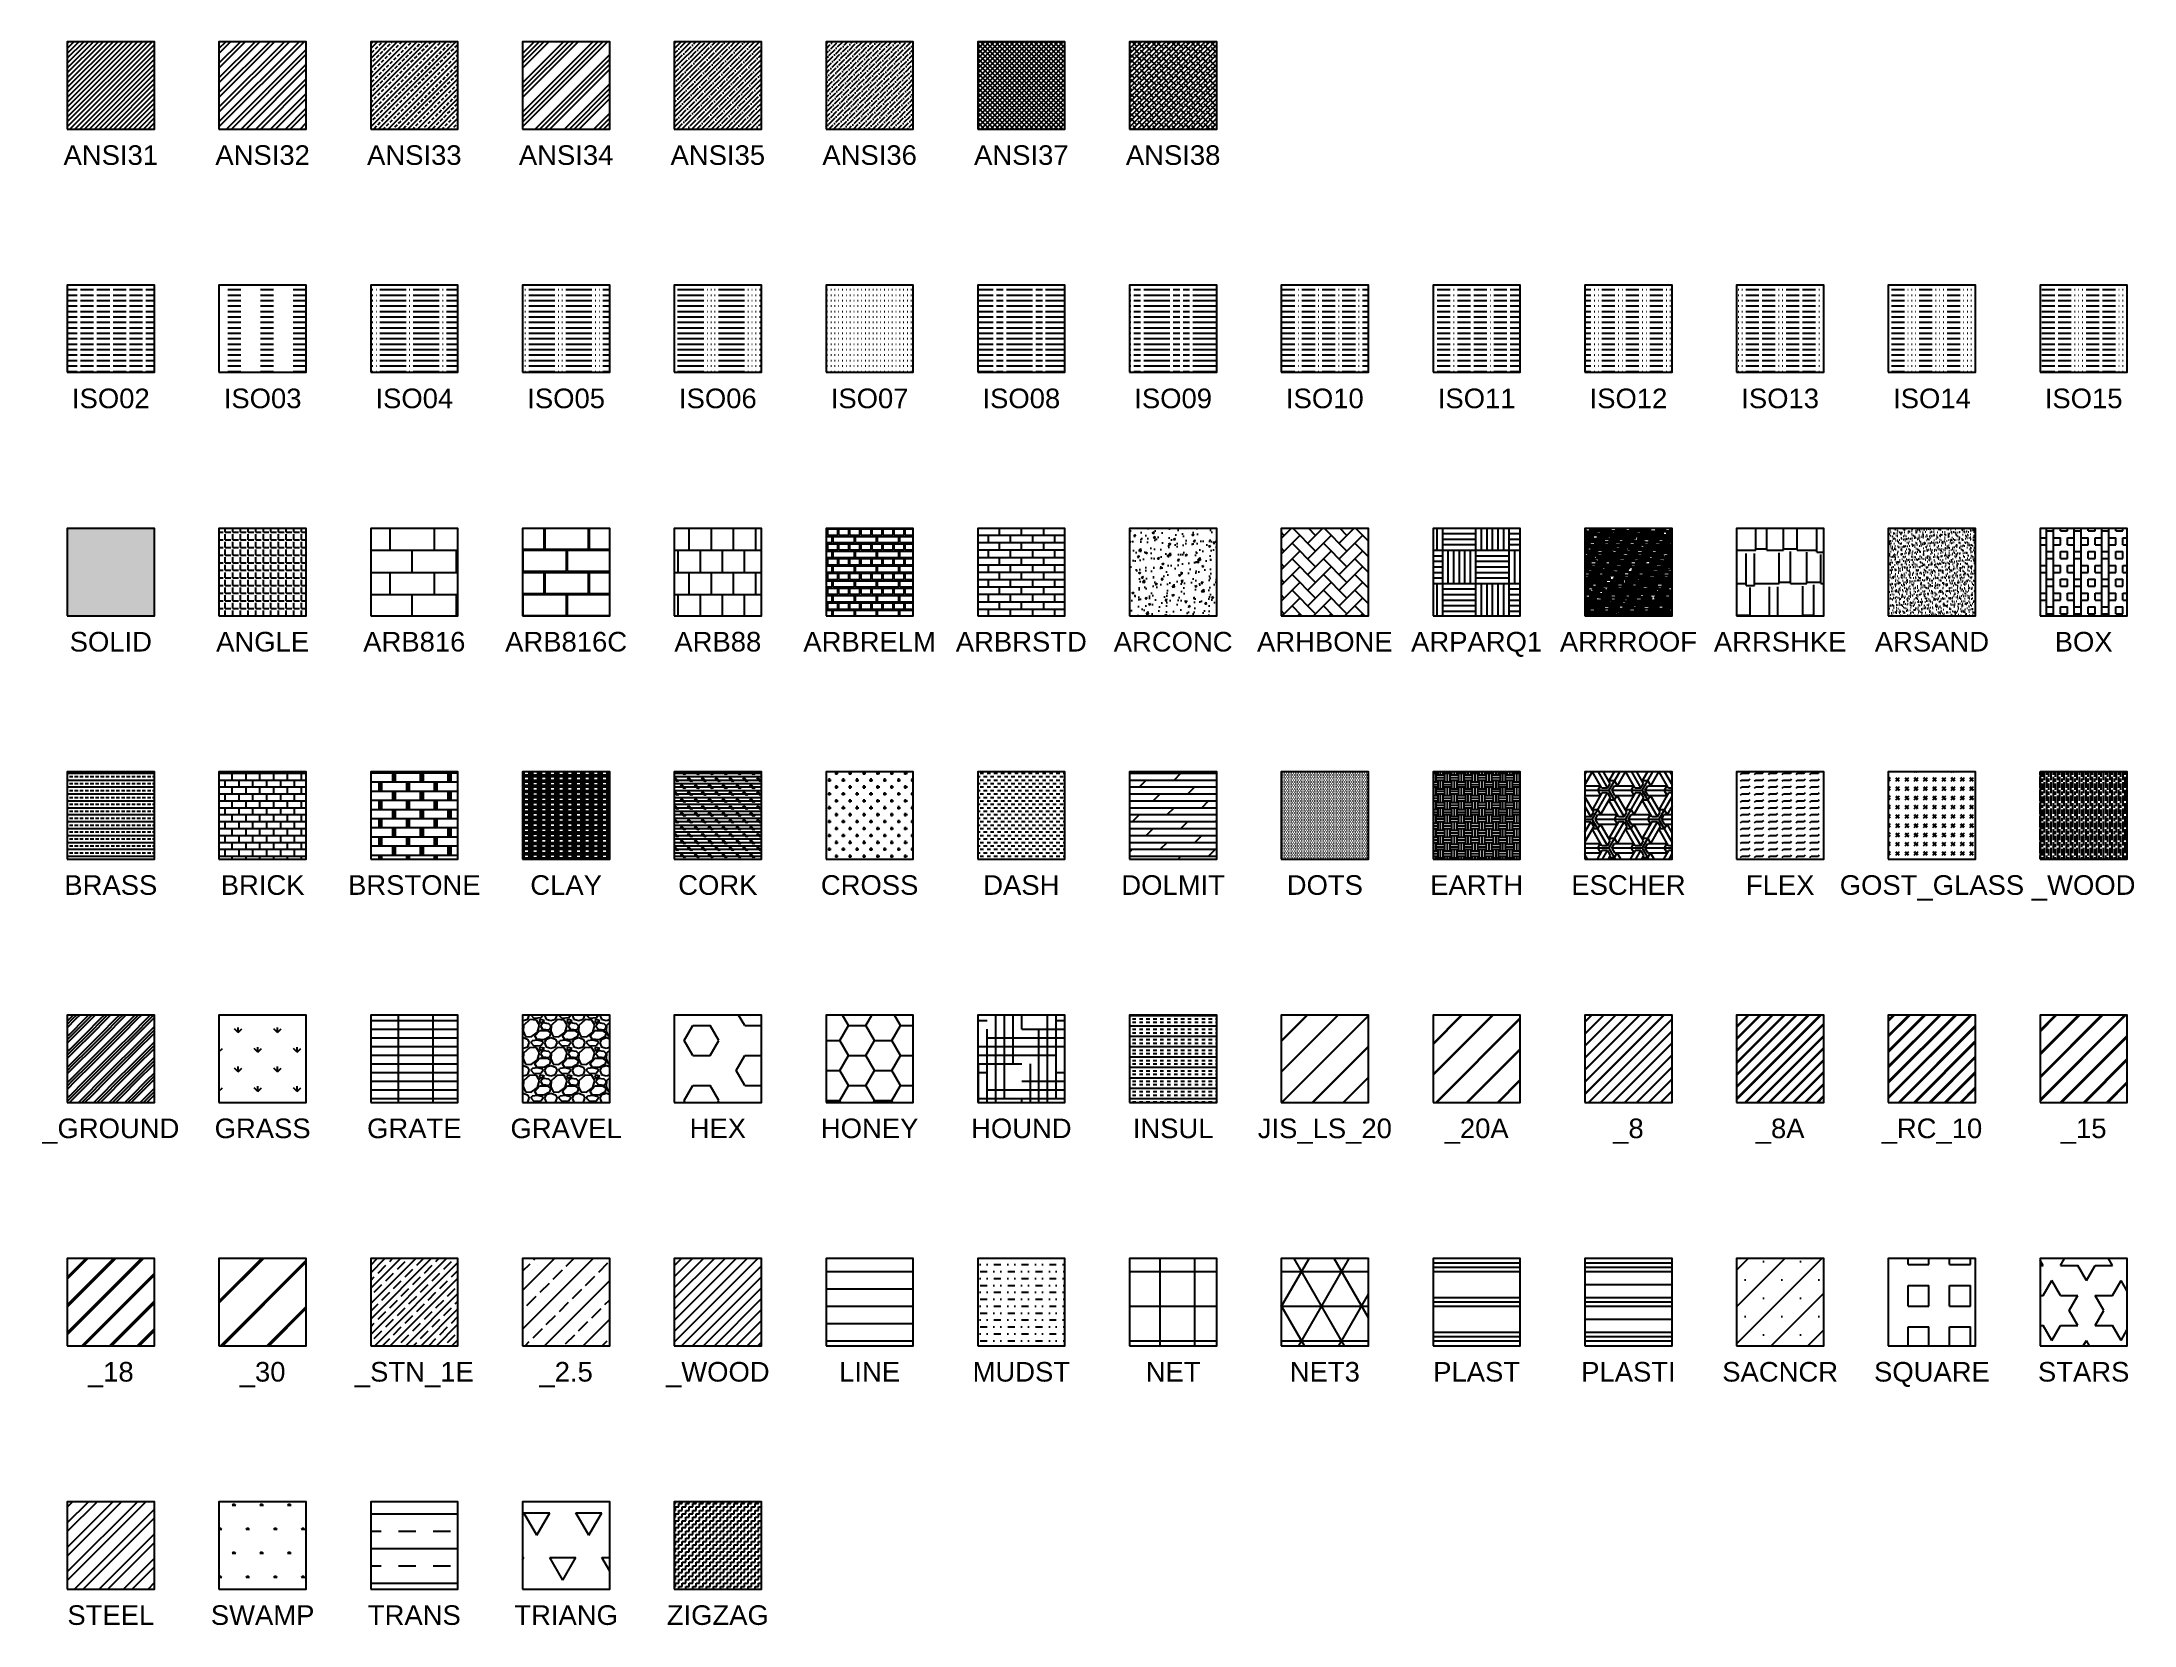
# Model space of a CAD drawing. Header units: millimetres. Extents: x 880 to 2798, y 660 to 2112.
import ezdxf
from ezdxf.enums import TextEntityAlignment as Align

# ---------------------------------------------------------------- set-up
doc = ezdxf.new("R2010")
doc.units = ezdxf.units.MM
doc.styles.get("Standard").update_dxf_attribs({"font": 'ARIAL.TTF'})

msp = doc.modelspace()

# ---------------------------------------------------------------- hatches: boundary and pattern name
h = msp.add_hatch()
h.set_pattern_fill('ANSI31', color=256)
h.paths.add_polyline_path([(902.8, 2032.3), (982.8, 2032.3), (982.8, 2112.3), (902.8, 2112.3)])
h = msp.add_hatch()
h.set_pattern_fill('ANSI32', color=256)
h.paths.add_polyline_path([(1042, 2032.3), (1122, 2032.3), (1122, 2112.3), (1042, 2112.3)])
h = msp.add_hatch()
h.set_pattern_fill('ANSI33', color=256)
h.paths.add_polyline_path([(1181.1, 2032.3), (1261.1, 2032.3), (1261.1, 2112.3), (1181.1, 2112.3)])
h = msp.add_hatch()
h.set_pattern_fill('ANSI34', color=256)
h.paths.add_polyline_path([(1320.3, 2032.3), (1400.3, 2032.3), (1400.3, 2112.3), (1320.3, 2112.3)])
h = msp.add_hatch()
h.set_pattern_fill('ANSI35', color=256)
h.paths.add_polyline_path([(1459.4, 2032.3), (1539.4, 2032.3), (1539.4, 2112.3), (1459.4, 2112.3)])
h = msp.add_hatch()
h.set_pattern_fill('ANSI36', color=256)
h.paths.add_polyline_path([(1598.6, 2032.3), (1678.6, 2032.3), (1678.6, 2112.3), (1598.6, 2112.3)])
h = msp.add_hatch()
h.set_pattern_fill('ANSI37', color=256)
h.paths.add_polyline_path([(1737.7, 2032.3), (1817.7, 2032.3), (1817.7, 2112.3), (1737.7, 2112.3)])
h = msp.add_hatch()
h.set_pattern_fill('ANSI38', color=256)
h.paths.add_polyline_path([(1876.9, 2032.3), (1956.9, 2032.3), (1956.9, 2112.3), (1876.9, 2112.3)])
h = msp.add_hatch()
h.set_pattern_fill('ACAD_ISO02W100', color=256)
h.paths.add_polyline_path([(902.8, 1809.1), (982.8, 1809.1), (982.8, 1889.1), (902.8, 1889.1)])
h = msp.add_hatch()
h.set_pattern_fill('ACAD_ISO03W100', color=256)
h.paths.add_polyline_path([(1042, 1809.1), (1122, 1809.1), (1122, 1889.1), (1042, 1889.1)])
h = msp.add_hatch()
h.set_pattern_fill('ACAD_ISO04W100', color=256)
h.paths.add_polyline_path([(1181.1, 1809.1), (1261.1, 1809.1), (1261.1, 1889.1), (1181.1, 1889.1)])
h = msp.add_hatch()
h.set_pattern_fill('ACAD_ISO05W100', color=256)
h.paths.add_polyline_path([(1320.3, 1809.1), (1400.3, 1809.1), (1400.3, 1889.1), (1320.3, 1889.1)])
h = msp.add_hatch()
h.set_pattern_fill('ACAD_ISO06W100', color=256)
h.paths.add_polyline_path([(1459.4, 1809.1), (1539.4, 1809.1), (1539.4, 1889.1), (1459.4, 1889.1)])
h = msp.add_hatch()
h.set_pattern_fill('ACAD_ISO07W100', color=256)
h.paths.add_polyline_path([(1598.6, 1809.1), (1678.6, 1809.1), (1678.6, 1889.1), (1598.6, 1889.1)])
h = msp.add_hatch()
h.set_pattern_fill('ACAD_ISO08W100', color=256)
h.paths.add_polyline_path([(1737.7, 1809.1), (1817.7, 1809.1), (1817.7, 1889.1), (1737.7, 1889.1)])
h = msp.add_hatch()
h.set_pattern_fill('ACAD_ISO09W100', color=256)
h.paths.add_polyline_path([(1876.9, 1809.1), (1956.9, 1809.1), (1956.9, 1889.1), (1876.9, 1889.1)])
h = msp.add_hatch()
h.set_pattern_fill('ACAD_ISO10W100', color=256)
h.paths.add_polyline_path([(2016, 1809.1), (2096, 1809.1), (2096, 1889.1), (2016, 1889.1)])
h = msp.add_hatch()
h.set_pattern_fill('ACAD_ISO11W100', color=256)
h.paths.add_polyline_path([(2155.2, 1809.1), (2235.2, 1809.1), (2235.2, 1889.1), (2155.2, 1889.1)])
h = msp.add_hatch()
h.set_pattern_fill('ACAD_ISO12W100', color=256)
h.paths.add_polyline_path([(2294.4, 1809.1), (2374.4, 1809.1), (2374.4, 1889.1), (2294.4, 1889.1)])
h = msp.add_hatch()
h.set_pattern_fill('ACAD_ISO13W100', color=256)
h.paths.add_polyline_path([(2433.5, 1809.1), (2513.5, 1809.1), (2513.5, 1889.1), (2433.5, 1889.1)])
h = msp.add_hatch()
h.set_pattern_fill('ACAD_ISO14W100', color=256)
h.paths.add_polyline_path([(2572.7, 1809.1), (2652.7, 1809.1), (2652.7, 1889.1), (2572.7, 1889.1)])
h = msp.add_hatch()
h.set_pattern_fill('ACAD_ISO15W100', color=256)
h.paths.add_polyline_path([(2711.8, 1809.1), (2791.8, 1809.1), (2791.8, 1889.1), (2711.8, 1889.1)])
h = msp.add_hatch(color=256)
h.dxf.hatch_style = 1
h.paths.add_polyline_path([(902.8, 1585.8), (982.8, 1585.8), (982.8, 1665.8), (902.8, 1665.8)])
h = msp.add_hatch()
h.set_pattern_fill('ANGLE', color=256)
h.set_pattern_definition([(0, (0, 0), (0, 6.985), [5.08, -1.905]), (90, (0, 0), (-6.985, 4e-16), [5.08, -1.905])])
h.paths.add_polyline_path([(1042, 1585.8), (1122, 1585.8), (1122, 1665.8), (1042, 1665.8)])
h = msp.add_hatch()
h.set_pattern_fill('AR-B816', color=256, scale=0.1)
h.paths.add_polyline_path([(1181.1, 1585.8), (1261.1, 1585.8), (1261.1, 1665.8), (1181.1, 1665.8)])
h = msp.add_hatch()
h.set_pattern_fill('AR-B816C', color=256, scale=0.1)
h.paths.add_polyline_path([(1320.3, 1585.8), (1400.3, 1585.8), (1400.3, 1665.8), (1320.3, 1665.8)])
h = msp.add_hatch()
h.set_pattern_fill('AR-B88', color=256, scale=0.1)
h.paths.add_polyline_path([(1459.4, 1585.8), (1539.4, 1585.8), (1539.4, 1665.8), (1459.4, 1665.8)])
h = msp.add_hatch()
h.set_pattern_fill('AR-BRELM', color=256, scale=0.1)
h.paths.add_polyline_path([(1598.6, 1585.8), (1678.6, 1585.8), (1678.6, 1665.8), (1598.6, 1665.8)])
h = msp.add_hatch()
h.set_pattern_fill('AR-BRSTD', color=256, scale=0.1)
h.paths.add_polyline_path([(1737.7, 1585.8), (1817.7, 1585.8), (1817.7, 1665.8), (1737.7, 1665.8)])
h = msp.add_hatch()
h.set_pattern_fill('AR-CONC', color=256, scale=0.1)
h.paths.add_polyline_path([(1876.9, 1585.8), (1956.9, 1585.8), (1956.9, 1665.8), (1876.9, 1665.8)])
h = msp.add_hatch()
h.set_pattern_fill('AR-HBONE', color=256, scale=0.1)
h.paths.add_polyline_path([(2016, 1585.8), (2096, 1585.8), (2096, 1665.8), (2016, 1665.8)])
h = msp.add_hatch()
h.set_pattern_fill('AR-PARQ1', color=256, scale=0.1)
h.paths.add_polyline_path([(2155.2, 1585.8), (2235.2, 1585.8), (2235.2, 1665.8), (2155.2, 1665.8)])
h = msp.add_hatch()
h.set_pattern_fill('AR-RROOF', color=256, scale=0.1)
h.paths.add_polyline_path([(2294.4, 1585.8), (2374.4, 1585.8), (2374.4, 1665.8), (2294.4, 1665.8)])
h = msp.add_hatch()
h.set_pattern_fill('AR-RSHKE', color=256, scale=0.1)
h.paths.add_polyline_path([(2433.5, 1585.8), (2513.5, 1585.8), (2513.5, 1665.8), (2433.5, 1665.8)])
h = msp.add_hatch()
h.set_pattern_fill('AR-SAND', color=256, scale=0.1)
h.paths.add_polyline_path([(2572.7, 1585.8), (2652.7, 1585.8), (2652.7, 1665.8), (2572.7, 1665.8)])
h = msp.add_hatch()
h.set_pattern_fill('BOX', color=256)
h.paths.add_polyline_path([(2711.8, 1585.8), (2791.8, 1585.8), (2791.8, 1665.8), (2711.8, 1665.8)])
h = msp.add_hatch()
h.set_pattern_fill('BRASS', color=256)
h.paths.add_polyline_path([(902.8, 1362.6), (982.8, 1362.6), (982.8, 1442.6), (902.8, 1442.6)])
h = msp.add_hatch()
h.set_pattern_fill('BRICK', color=256)
h.paths.add_polyline_path([(1042, 1362.6), (1122, 1362.6), (1122, 1442.6), (1042, 1442.6)])
h = msp.add_hatch()
h.set_pattern_fill('BRSTONE', color=256)
h.paths.add_polyline_path([(1181.1, 1362.6), (1261.1, 1362.6), (1261.1, 1442.6), (1181.1, 1442.6)])
h = msp.add_hatch()
h.set_pattern_fill('CLAY', color=256)
h.paths.add_polyline_path([(1320.3, 1362.6), (1400.3, 1362.6), (1400.3, 1442.6), (1320.3, 1442.6)])
h = msp.add_hatch()
h.set_pattern_fill('CORK', color=256)
h.set_pattern_definition([(0, (0, 0), (0, 3.175), []), (135, (1.5875, -1.5875), (-6.350003, -6.350003), [4.49013, -4.49013]), (135, (2.381, -1.5875), (-6.350003, -6.350003), [4.49013, -4.49013]), (135, (3.175, -1.5875), (-6.350003, -6.350003), [4.49013, -4.49013])])
h.paths.add_polyline_path([(1459.4, 1362.6), (1539.4, 1362.6), (1539.4, 1442.6), (1459.4, 1442.6)])
h = msp.add_hatch()
h.set_pattern_fill('CROSS', color=256)
h.paths.add_polyline_path([(1598.6, 1362.6), (1678.6, 1362.6), (1678.6, 1442.6), (1598.6, 1442.6)])
h = msp.add_hatch()
h.set_pattern_fill('DASH', color=256)
h.paths.add_polyline_path([(1737.7, 1362.6), (1817.7, 1362.6), (1817.7, 1442.6), (1737.7, 1442.6)])
h = msp.add_hatch()
h.set_pattern_fill('DOLMIT', color=256)
h.paths.add_polyline_path([(1876.9, 1362.6), (1956.9, 1362.6), (1956.9, 1442.6), (1876.9, 1442.6)])
h = msp.add_hatch()
h.set_pattern_fill('DOTS', color=256)
h.paths.add_polyline_path([(2016, 1362.6), (2096, 1362.6), (2096, 1442.6), (2016, 1442.6)])
h = msp.add_hatch()
h.set_pattern_fill('EARTH', color=256)
h.paths.add_polyline_path([(2155.2, 1362.6), (2235.2, 1362.6), (2235.2, 1442.6), (2155.2, 1442.6)])
h = msp.add_hatch()
h.set_pattern_fill('ESCHER', color=256)
h.paths.add_polyline_path([(2294.4, 1362.6), (2374.4, 1362.6), (2374.4, 1442.6), (2294.4, 1442.6)])
h = msp.add_hatch()
h.set_pattern_fill('FLEX', color=256)
h.paths.add_polyline_path([(2433.5, 1362.6), (2513.5, 1362.6), (2513.5, 1442.6), (2433.5, 1442.6)])
h = msp.add_hatch()
h.set_pattern_fill('GOST_GLASS', color=256)
h.paths.add_polyline_path([(2572.7, 1362.6), (2652.7, 1362.6), (2652.7, 1442.6), (2572.7, 1442.6)])
h = msp.add_hatch()
h.set_pattern_fill('GOST_WOOD', color=256)
h.paths.add_polyline_path([(2711.8, 1362.6), (2791.8, 1362.6), (2791.8, 1442.6), (2711.8, 1442.6)])
h = msp.add_hatch()
h.set_pattern_fill('GOST_GROUND', color=256)
h.paths.add_polyline_path([(902.8, 1139.4), (982.8, 1139.4), (982.8, 1219.4), (902.8, 1219.4)])
h = msp.add_hatch()
h.set_pattern_fill('GRASS', color=256)
h.paths.add_polyline_path([(1042, 1139.4), (1122, 1139.4), (1122, 1219.4), (1042, 1219.4)])
h = msp.add_hatch()
h.set_pattern_fill('GRATE', color=256, scale=10)
h.paths.add_polyline_path([(1181.1, 1139.4), (1261.1, 1139.4), (1261.1, 1219.4), (1181.1, 1219.4)])
h = msp.add_hatch()
h.set_pattern_fill('GRAVEL', color=256)
h.paths.add_polyline_path([(1320.3, 1139.4), (1400.3, 1139.4), (1400.3, 1219.4), (1320.3, 1219.4)])
h = msp.add_hatch()
h.set_pattern_fill('HEX', color=256, scale=5)
h.paths.add_polyline_path([(1459.4, 1139.4), (1539.4, 1139.4), (1539.4, 1219.4), (1459.4, 1219.4)])
h = msp.add_hatch()
h.set_pattern_fill('HONEY', color=256, scale=5)
h.paths.add_polyline_path([(1598.6, 1139.4), (1678.6, 1139.4), (1678.6, 1219.4), (1598.6, 1219.4)])
h = msp.add_hatch()
h.set_pattern_fill('HOUND', color=256, scale=5)
h.paths.add_polyline_path([(1737.7, 1139.4), (1817.7, 1139.4), (1817.7, 1219.4), (1737.7, 1219.4)])
h = msp.add_hatch()
h.set_pattern_fill('INSUL', color=256)
h.paths.add_polyline_path([(1876.9, 1139.4), (1956.9, 1139.4), (1956.9, 1219.4), (1876.9, 1219.4)])
h = msp.add_hatch()
h.set_pattern_fill('JIS_LC_20', color=256)
h.paths.add_polyline_path([(2016, 1139.4), (2096, 1139.4), (2096, 1219.4), (2016, 1219.4)])
h = msp.add_hatch()
h.set_pattern_fill('JIS_LC_20A', color=256)
h.paths.add_polyline_path([(2155.2, 1139.4), (2235.2, 1139.4), (2235.2, 1219.4), (2155.2, 1219.4)])
h = msp.add_hatch()
h.set_pattern_fill('JIS_LC_8', color=256)
h.paths.add_polyline_path([(2294.4, 1139.4), (2374.4, 1139.4), (2374.4, 1219.4), (2294.4, 1219.4)])
h = msp.add_hatch()
h.set_pattern_fill('JIS_LC_8A', color=256)
h.paths.add_polyline_path([(2433.5, 1139.4), (2513.5, 1139.4), (2513.5, 1219.4), (2433.5, 1219.4)])
h = msp.add_hatch()
h.set_pattern_fill('JIS_RC_10', color=256)
h.paths.add_polyline_path([(2572.7, 1139.4), (2652.7, 1139.4), (2652.7, 1219.4), (2572.7, 1219.4)])
h = msp.add_hatch()
h.set_pattern_fill('JIS_RC_15', color=256)
h.paths.add_polyline_path([(2711.8, 1139.4), (2791.8, 1139.4), (2791.8, 1219.4), (2711.8, 1219.4)])
h = msp.add_hatch()
h.set_pattern_fill('JIS_RC_18', color=256)
h.paths.add_polyline_path([(902.8, 916.2), (982.8, 916.2), (982.8, 996.2), (902.8, 996.2)])
h = msp.add_hatch()
h.set_pattern_fill('JIS_RC_30', color=256)
h.paths.add_polyline_path([(1042, 916.2), (1122, 916.2), (1122, 996.2), (1042, 996.2)])
h = msp.add_hatch()
h.set_pattern_fill('JIS_STN_1E', color=256, scale=10)
h.paths.add_polyline_path([(1181.1, 916.2), (1261.1, 916.2), (1261.1, 996.2), (1181.1, 996.2)])
h = msp.add_hatch()
h.set_pattern_fill('JIS_STN_2.5', color=256, scale=10)
h.paths.add_polyline_path([(1320.3, 916.2), (1400.3, 916.2), (1400.3, 996.2), (1320.3, 996.2)])
h = msp.add_hatch()
h.set_pattern_fill('JIS_WOOD', color=256, scale=10)
h.paths.add_polyline_path([(1459.4, 916.2), (1539.4, 916.2), (1539.4, 996.2), (1459.4, 996.2)])
h = msp.add_hatch()
h.set_pattern_fill('LINE', color=256, scale=5)
h.paths.add_polyline_path([(1598.6, 916.2), (1678.6, 916.2), (1678.6, 996.2), (1598.6, 996.2)])
h = msp.add_hatch()
h.set_pattern_fill('MUDST', color=256)
h.paths.add_polyline_path([(1737.7, 916.2), (1817.7, 916.2), (1817.7, 996.2), (1737.7, 996.2)])
h = msp.add_hatch()
h.set_pattern_fill('NET', color=256, scale=10)
h.paths.add_polyline_path([(1876.9, 916.2), (1956.9, 916.2), (1956.9, 996.2), (1876.9, 996.2)])
h = msp.add_hatch()
h.set_pattern_fill('NET3', color=256, scale=10)
h.paths.add_polyline_path([(2016, 916.2), (2096, 916.2), (2096, 996.2), (2016, 996.2)])
h = msp.add_hatch()
h.set_pattern_fill('PLAST', color=256, scale=5)
h.paths.add_polyline_path([(2155.2, 916.2), (2235.2, 916.2), (2235.2, 996.2), (2155.2, 996.2)])
h = msp.add_hatch()
h.set_pattern_fill('PLASTI', color=256, scale=5)
h.paths.add_polyline_path([(2294.4, 916.2), (2374.4, 916.2), (2374.4, 996.2), (2294.4, 996.2)])
h = msp.add_hatch()
h.set_pattern_fill('SACNCR', color=256, scale=10)
h.paths.add_polyline_path([(2433.5, 916.2), (2513.5, 916.2), (2513.5, 996.2), (2433.5, 996.2)])
h = msp.add_hatch()
h.set_pattern_fill('SQUARE', color=256, scale=6)
h.paths.add_polyline_path([(2572.7, 916.2), (2652.7, 916.2), (2652.7, 996.2), (2572.7, 996.2)])
h = msp.add_hatch()
h.set_pattern_fill('STARS', color=256, scale=5)
h.paths.add_polyline_path([(2711.8, 916.2), (2791.8, 916.2), (2791.8, 996.2), (2711.8, 996.2)])
h = msp.add_hatch()
h.set_pattern_fill('STEEL', color=256, scale=5)
h.set_pattern_definition([(45, (0, 0), (-11.22532, 11.22532), []), (45, (0, 7.938), (-11.22532, 11.22532), [])])
h.paths.add_polyline_path([(902.8, 693), (982.8, 693), (982.8, 773), (902.8, 773)])
h = msp.add_hatch()
h.set_pattern_fill('SWAMP', color=256)
h.paths.add_polyline_path([(1042, 693), (1122, 693), (1122, 773), (1042, 773)])
h = msp.add_hatch()
h.set_pattern_fill('TRANS', color=256, scale=5)
h.paths.add_polyline_path([(1181.1, 693), (1261.1, 693), (1261.1, 773), (1181.1, 773)])
h = msp.add_hatch()
h.set_pattern_fill('TRIANG', color=256, scale=5)
h.paths.add_polyline_path([(1320.3, 693), (1400.3, 693), (1400.3, 773), (1320.3, 773)])
h = msp.add_hatch()
h.set_pattern_fill('ZIGZAG', color=256)
h.set_pattern_definition([(0, (0, 0), (3.175, 3.175), [3.175, -3.175]), (90, (3.175, 0), (-3.175, 3.175), [3.175, -3.175])])
h.paths.add_polyline_path([(1459.4, 693), (1539.4, 693), (1539.4, 773), (1459.4, 773)])

# ---------------------------------------------------------------- linework, layer by layer
for points in [[(902.8, 2032.3), (982.8, 2032.3), (982.8, 2112.3), (902.8, 2112.3)], [(1042, 2032.3), (1122, 2032.3), (1122, 2112.3), (1042, 2112.3)], [(1181.1, 2032.3), (1261.1, 2032.3), (1261.1, 2112.3), (1181.1, 2112.3)], [(1320.3, 2032.3), (1400.3, 2032.3), (1400.3, 2112.3), (1320.3, 2112.3)], [(1459.4, 2032.3), (1539.4, 2032.3), (1539.4, 2112.3), (1459.4, 2112.3)], [(1598.6, 2032.3), (1678.6, 2032.3), (1678.6, 2112.3), (1598.6, 2112.3)], [(1737.7, 2032.3), (1817.7, 2032.3), (1817.7, 2112.3), (1737.7, 2112.3)], [(1876.9, 2032.3), (1956.9, 2032.3), (1956.9, 2112.3), (1876.9, 2112.3)], [(902.8, 1809.1), (982.8, 1809.1), (982.8, 1889.1), (902.8, 1889.1)], [(1042, 1809.1), (1122, 1809.1), (1122, 1889.1), (1042, 1889.1)], [(1181.1, 1809.1), (1261.1, 1809.1), (1261.1, 1889.1), (1181.1, 1889.1)], [(1320.3, 1809.1), (1400.3, 1809.1), (1400.3, 1889.1), (1320.3, 1889.1)], [(1459.4, 1809.1), (1539.4, 1809.1), (1539.4, 1889.1), (1459.4, 1889.1)], [(1598.6, 1809.1), (1678.6, 1809.1), (1678.6, 1889.1), (1598.6, 1889.1)], [(1737.7, 1809.1), (1817.7, 1809.1), (1817.7, 1889.1), (1737.7, 1889.1)], [(1876.9, 1809.1), (1956.9, 1809.1), (1956.9, 1889.1), (1876.9, 1889.1)], [(2016, 1809.1), (2096, 1809.1), (2096, 1889.1), (2016, 1889.1)], [(2155.2, 1809.1), (2235.2, 1809.1), (2235.2, 1889.1), (2155.2, 1889.1)], [(2294.4, 1809.1), (2374.4, 1809.1), (2374.4, 1889.1), (2294.4, 1889.1)], [(2433.5, 1809.1), (2513.5, 1809.1), (2513.5, 1889.1), (2433.5, 1889.1)], [(2572.7, 1809.1), (2652.7, 1809.1), (2652.7, 1889.1), (2572.7, 1889.1)], [(2711.8, 1809.1), (2791.8, 1809.1), (2791.8, 1889.1), (2711.8, 1889.1)], [(902.8, 1585.8), (982.8, 1585.8), (982.8, 1665.8), (902.8, 1665.8)], [(1042, 1585.8), (1122, 1585.8), (1122, 1665.8), (1042, 1665.8)], [(1181.1, 1585.8), (1261.1, 1585.8), (1261.1, 1665.8), (1181.1, 1665.8)], [(1320.3, 1585.8), (1400.3, 1585.8), (1400.3, 1665.8), (1320.3, 1665.8)], [(1459.4, 1585.8), (1539.4, 1585.8), (1539.4, 1665.8), (1459.4, 1665.8)], [(1598.6, 1585.8), (1678.6, 1585.8), (1678.6, 1665.8), (1598.6, 1665.8)], [(1737.7, 1585.8), (1817.7, 1585.8), (1817.7, 1665.8), (1737.7, 1665.8)], [(1876.9, 1585.8), (1956.9, 1585.8), (1956.9, 1665.8), (1876.9, 1665.8)], [(2016, 1585.8), (2096, 1585.8), (2096, 1665.8), (2016, 1665.8)], [(2155.2, 1585.8), (2235.2, 1585.8), (2235.2, 1665.8), (2155.2, 1665.8)], [(2294.4, 1585.8), (2374.4, 1585.8), (2374.4, 1665.8), (2294.4, 1665.8)], [(2433.5, 1585.8), (2513.5, 1585.8), (2513.5, 1665.8), (2433.5, 1665.8)], [(2572.7, 1585.8), (2652.7, 1585.8), (2652.7, 1665.8), (2572.7, 1665.8)], [(2711.8, 1585.8), (2791.8, 1585.8), (2791.8, 1665.8), (2711.8, 1665.8)], [(902.8, 1362.6), (982.8, 1362.6), (982.8, 1442.6), (902.8, 1442.6)], [(1042, 1362.6), (1122, 1362.6), (1122, 1442.6), (1042, 1442.6)], [(1181.1, 1362.6), (1261.1, 1362.6), (1261.1, 1442.6), (1181.1, 1442.6)], [(1320.3, 1362.6), (1400.3, 1362.6), (1400.3, 1442.6), (1320.3, 1442.6)], [(1459.4, 1362.6), (1539.4, 1362.6), (1539.4, 1442.6), (1459.4, 1442.6)], [(1598.6, 1362.6), (1678.6, 1362.6), (1678.6, 1442.6), (1598.6, 1442.6)], [(1737.7, 1362.6), (1817.7, 1362.6), (1817.7, 1442.6), (1737.7, 1442.6)], [(1876.9, 1362.6), (1956.9, 1362.6), (1956.9, 1442.6), (1876.9, 1442.6)], [(2016, 1362.6), (2096, 1362.6), (2096, 1442.6), (2016, 1442.6)], [(2155.2, 1362.6), (2235.2, 1362.6), (2235.2, 1442.6), (2155.2, 1442.6)], [(2294.4, 1362.6), (2374.4, 1362.6), (2374.4, 1442.6), (2294.4, 1442.6)], [(2433.5, 1362.6), (2513.5, 1362.6), (2513.5, 1442.6), (2433.5, 1442.6)], [(2572.7, 1362.6), (2652.7, 1362.6), (2652.7, 1442.6), (2572.7, 1442.6)], [(2711.8, 1362.6), (2791.8, 1362.6), (2791.8, 1442.6), (2711.8, 1442.6)], [(902.8, 1139.4), (982.8, 1139.4), (982.8, 1219.4), (902.8, 1219.4)], [(1042, 1139.4), (1122, 1139.4), (1122, 1219.4), (1042, 1219.4)], [(1181.1, 1139.4), (1261.1, 1139.4), (1261.1, 1219.4), (1181.1, 1219.4)], [(1320.3, 1139.4), (1400.3, 1139.4), (1400.3, 1219.4), (1320.3, 1219.4)], [(1459.4, 1139.4), (1539.4, 1139.4), (1539.4, 1219.4), (1459.4, 1219.4)], [(1598.6, 1139.4), (1678.6, 1139.4), (1678.6, 1219.4), (1598.6, 1219.4)], [(1737.7, 1139.4), (1817.7, 1139.4), (1817.7, 1219.4), (1737.7, 1219.4)], [(1876.9, 1139.4), (1956.9, 1139.4), (1956.9, 1219.4), (1876.9, 1219.4)], [(2016, 1139.4), (2096, 1139.4), (2096, 1219.4), (2016, 1219.4)], [(2155.2, 1139.4), (2235.2, 1139.4), (2235.2, 1219.4), (2155.2, 1219.4)], [(2294.4, 1139.4), (2374.4, 1139.4), (2374.4, 1219.4), (2294.4, 1219.4)], [(2433.5, 1139.4), (2513.5, 1139.4), (2513.5, 1219.4), (2433.5, 1219.4)], [(2572.7, 1139.4), (2652.7, 1139.4), (2652.7, 1219.4), (2572.7, 1219.4)], [(2711.8, 1139.4), (2791.8, 1139.4), (2791.8, 1219.4), (2711.8, 1219.4)], [(902.8, 916.2), (982.8, 916.2), (982.8, 996.2), (902.8, 996.2)], [(1042, 916.2), (1122, 916.2), (1122, 996.2), (1042, 996.2)], [(1181.1, 916.2), (1261.1, 916.2), (1261.1, 996.2), (1181.1, 996.2)], [(1320.3, 916.2), (1400.3, 916.2), (1400.3, 996.2), (1320.3, 996.2)], [(1459.4, 916.2), (1539.4, 916.2), (1539.4, 996.2), (1459.4, 996.2)], [(1598.6, 916.2), (1678.6, 916.2), (1678.6, 996.2), (1598.6, 996.2)], [(1737.7, 916.2), (1817.7, 916.2), (1817.7, 996.2), (1737.7, 996.2)], [(1876.9, 916.2), (1956.9, 916.2), (1956.9, 996.2), (1876.9, 996.2)], [(2016, 916.2), (2096, 916.2), (2096, 996.2), (2016, 996.2)], [(2155.2, 916.2), (2235.2, 916.2), (2235.2, 996.2), (2155.2, 996.2)], [(2294.4, 916.2), (2374.4, 916.2), (2374.4, 996.2), (2294.4, 996.2)], [(2433.5, 916.2), (2513.5, 916.2), (2513.5, 996.2), (2433.5, 996.2)], [(2572.7, 916.2), (2652.7, 916.2), (2652.7, 996.2), (2572.7, 996.2)], [(2711.8, 916.2), (2791.8, 916.2), (2791.8, 996.2), (2711.8, 996.2)], [(902.8, 693), (982.8, 693), (982.8, 773), (902.8, 773)], [(1042, 693), (1122, 693), (1122, 773), (1042, 773)], [(1181.1, 693), (1261.1, 693), (1261.1, 773), (1181.1, 773)], [(1320.3, 693), (1400.3, 693), (1400.3, 773), (1320.3, 773)], [(1459.4, 693), (1539.4, 693), (1539.4, 773), (1459.4, 773)]]:
    msp.add_lwpolyline(points, close=True)

# ---------------------------------------------------------------- texts
for s, p in [('ANSI31', (942.8, 2008.4)), ('ANSI32', (1082, 2008.4)), ('ANSI33', (1221.1, 2008.4)), ('ANSI34', (1360.3, 2008.4)), ('ANSI35', (1499.4, 2008.4)), ('ANSI36', (1638.6, 2008.4)), ('ANSI37', (1777.7, 2008.4)), ('ANSI38', (1916.9, 2008.4)), ('ISO02', (942.8, 1785.2)), ('ISO03', (1082, 1785.2)), ('ISO04', (1221.1, 1785.2)), ('ISO05', (1360.3, 1785.2)), ('ISO06', (1499.4, 1785.2)), ('ISO07', (1638.6, 1785.2)), ('ISO08', (1777.7, 1785.2)), ('ISO09', (1916.9, 1785.2)), ('ISO10', (2056, 1785.2)), ('ISO11', (2195.2, 1785.2)), ('ISO12', (2334.4, 1785.2)), ('ISO13', (2473.5, 1785.2)), ('ISO14', (2612.7, 1785.2)), ('ISO15', (2751.8, 1785.2)), ('SOLID', (942.8, 1562)), ('ANGLE', (1082, 1562)), ('ARB816', (1221.1, 1562)), ('ARB816C', (1360.3, 1562)), ('ARB88', (1499.4, 1562)), ('ARBRELM', (1638.6, 1562)), ('ARBRSTD', (1777.7, 1562)), ('ARCONC', (1916.9, 1562)), ('ARHBONE', (2056, 1562)), ('ARPARQ1', (2195.2, 1562)), ('ARRROOF', (2334.4, 1562)), ('ARRSHKE', (2473.5, 1562)), ('ARSAND', (2612.7, 1562)), ('BOX', (2751.8, 1562)), ('BRASS', (942.8, 1338.8)), ('BRICK', (1082, 1338.8)), ('BRSTONE', (1221.1, 1338.8)), ('CLAY', (1360.3, 1338.8)), ('CORK', (1499.4, 1338.8)), ('CROSS', (1638.6, 1338.8)), ('DASH', (1777.7, 1338.8)), ('DOLMIT', (1916.9, 1338.8)), ('DOTS', (2056, 1338.8)), ('EARTH', (2195.2, 1338.8)), ('ESCHER', (2334.4, 1338.8)), ('FLEX', (2473.5, 1338.8)), ('GOST_GLASS', (2612.7, 1338.8)), ('_WOOD', (2751.8, 1338.8)), ('_GROUND', (942.8, 1115.6)), ('GRASS', (1082, 1115.6)), ('GRATE', (1221.1, 1115.6)), ('GRAVEL', (1360.3, 1115.6)), ('HEX', (1499.4, 1115.6)), ('HONEY', (1638.6, 1115.6)), ('HOUND', (1777.7, 1115.6)), ('INSUL', (1916.9, 1115.6)), ('JIS_LS_20', (2056, 1115.6)), ('_20A', (2195.2, 1115.6)), ('_8', (2334.4, 1115.6)), ('_8A', (2473.5, 1115.6)), ('_RC_10', (2612.7, 1115.6)), ('_15', (2751.8, 1115.6)), ('_18', (942.8, 892.3)), ('_30', (1082, 892.3)), ('_STN_1E', (1221.1, 892.3)), ('_2.5', (1360.3, 892.3)), ('_WOOD', (1499.4, 892.3)), ('LINE', (1638.6, 892.3)), ('MUDST', (1777.7, 892.3)), ('NET', (1916.9, 892.3)), ('NET3', (2056, 892.3)), ('PLAST', (2195.2, 892.3)), ('PLASTI', (2334.4, 892.3)), ('SACNCR', (2473.5, 892.3)), ('SQUARE', (2612.7, 892.3)), ('STARS', (2751.8, 892.3)), ('STEEL', (942.8, 669.1)), ('SWAMP', (1082, 669.1)), ('TRANS', (1221.1, 669.1)), ('TRIANG', (1360.3, 669.1)), ('ZIGZAG', (1499.4, 669.1))]:
    msp.add_text(s, height=18).set_placement(p, align=Align.MIDDLE_CENTER)

doc.saveas('drawing.dxf')
